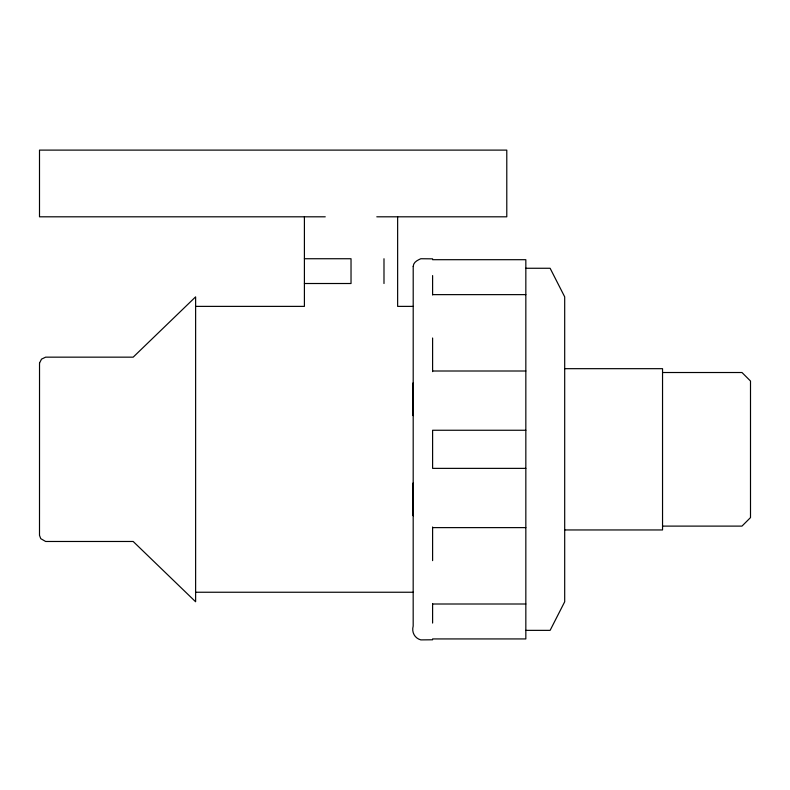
<?xml version="1.0" encoding="UTF-8"?>
<svg xmlns="http://www.w3.org/2000/svg" width="790" height="790" viewBox="0 0 790 790"><rect width="100%" height="100%" fill="white"/><g stroke="black" fill="none" stroke-linecap="round" stroke-linejoin="round"><path stroke-width="1.19" d="M325.253 216.806L39.5 216.806L39.5 150.11L506.785 150.11L506.785 216.806L376.791 216.806M304.407 258.735L351.027 258.735L351.027 283.511L304.407 283.511M525.834 268.264L550.117 268.264L564.692 296.852L564.692 601.773L550.117 630.361L525.834 630.361M432.604 294.631L525.834 294.631M195.624 306.382L304.407 306.382L304.407 216.806M413.18 306.382L397.637 306.382L397.637 216.806M564.692 368.673L662.543 368.673L662.543 529.952L564.692 529.952M432.604 371.004L525.834 371.004M662.543 372.515L741.978 372.515L750.5 381.037L750.5 517.598L741.978 526.11L662.543 526.11M525.834 430.254L432.604 430.254L432.604 468.371L525.834 468.371M432.604 527.621L525.834 527.621M195.624 592.243L413.18 592.243M432.604 604.004L525.834 604.004M432.604 275.572L432.604 294.907M432.604 338.001L432.604 371.626M432.604 526.999L432.604 560.633M432.604 603.728L432.604 623.063M383.989 258.735L383.989 283.511M413.209 382.972L413.209 415.57L413.209 382.972M413.209 483.065L413.209 515.663L413.209 483.065M413.209 266.437L413.18 626.036C411.462 632.306 414.76 638.261 420.803 639.89L432.604 639.782L432.604 638.932L525.834 638.932L525.834 259.693L432.604 259.693L432.604 258.844L420.803 258.735C417.485 260.256 413.377 262.122 413.209 266.437M39.53 363.104L39.5 535.334L40.744 538.652L45.642 541.476L133.174 541.476L195.624 601.773L195.624 296.852L133.174 357.159L45.642 357.159L41.505 359.144L39.53 363.104"/></g></svg>
